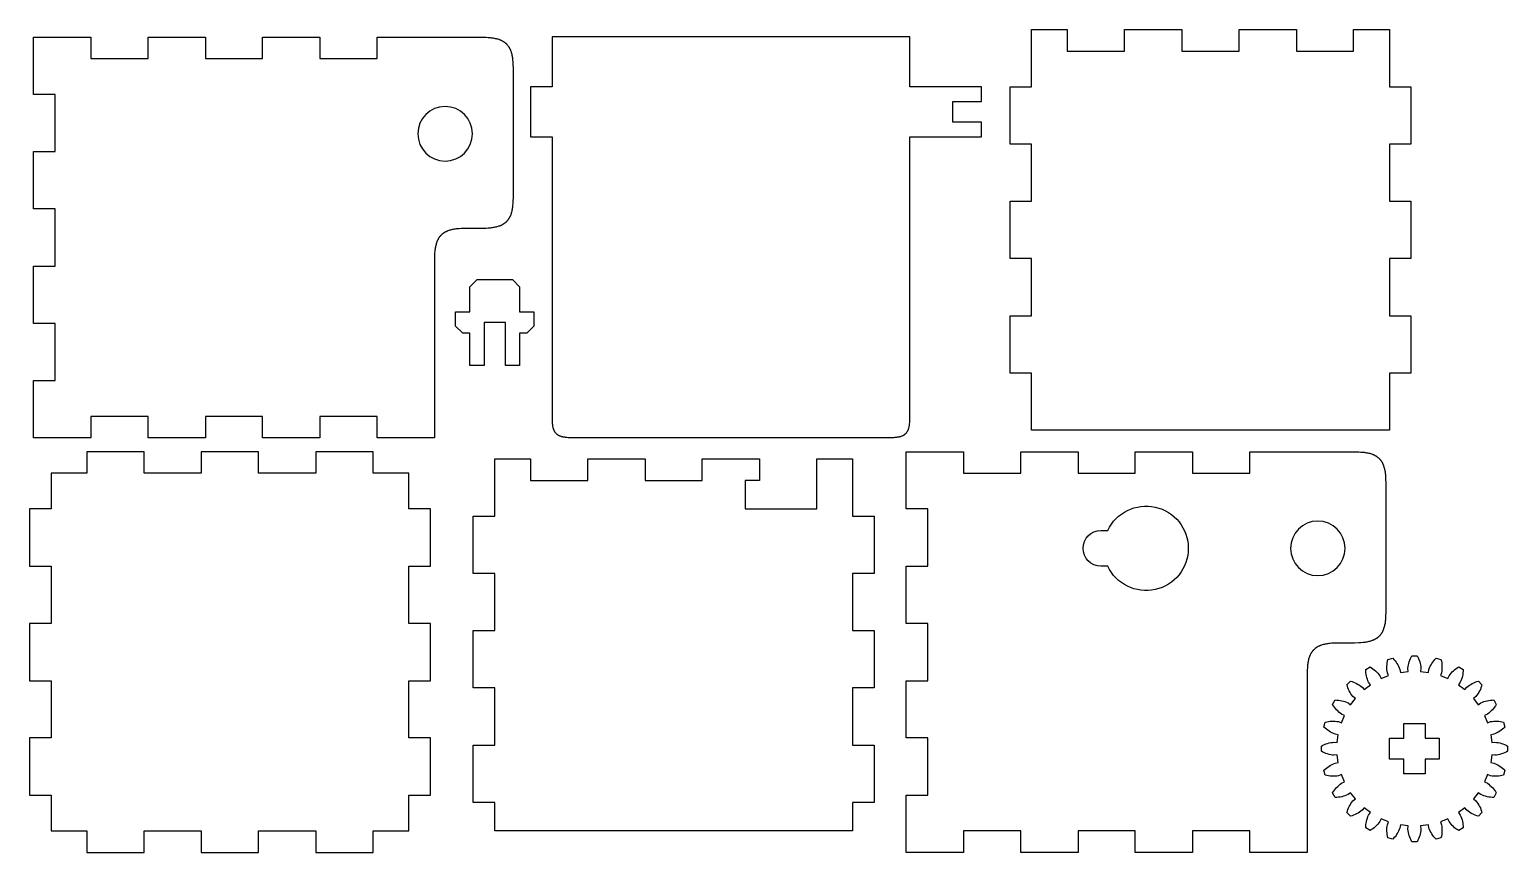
# Model space of a CAD drawing. Extents: x -495 to -289, y 61 to 176.
import ezdxf

# ---------------------------------------------------------------- set-up
doc = ezdxf.new("R2010")
doc.units = 0
doc.layers.add('SOLIDS', color=7, linetype='CONTINUOUS')

msp = doc.modelspace()

# ---------------------------------------------------------------- linework, layer by layer
at = {"layer": 'SOLIDS'}
for points in [[(-358, 128), (-358, 136), (-355, 136), (-355, 144), (-358, 144), (-358, 152), (-355, 152), (-355, 160), (-358, 160), (-358, 168), (-355, 168), (-355, 176), (-350, 176), (-350, 173), (-342, 173), (-342, 176), (-334, 176), (-334, 173), (-326, 173), (-326, 176), (-318, 176), (-318, 173), (-310, 173), (-310, 176), (-305, 176), (-305, 168), (-302, 168), (-302, 160), (-305, 160), (-305, 152), (-302, 152), (-302, 144), (-305, 144), (-305, 136), (-302, 136), (-302, 128), (-305, 128), (-305, 120), (-355, 120), (-355, 128)], [(-432.44, 174.94), (-431.81, 174.94), (-431.21, 174.92), (-430.91, 174.9), (-430.62, 174.88), (-430.48, 174.86), (-430.34, 174.84), (-430.21, 174.82), (-430.07, 174.8), (-429.94, 174.77), (-429.82, 174.75), (-429.69, 174.71), (-429.57, 174.68), (-429.45, 174.64), (-429.34, 174.6), (-429.28, 174.58), (-429.22, 174.56), (-429.17, 174.53), (-429.12, 174.51), (-429.06, 174.48), (-429.01, 174.46), (-428.96, 174.43), (-428.91, 174.4), (-428.86, 174.37), (-428.81, 174.35), (-428.76, 174.31), (-428.72, 174.28), (-428.67, 174.25), (-428.63, 174.22), (-428.58, 174.18), (-428.54, 174.15), (-428.5, 174.11), (-428.45, 174.08), (-428.41, 174.04), (-428.38, 174), (-428.34, 173.96), (-428.3, 173.92), (-428.26, 173.88), (-428.23, 173.84), (-428.19, 173.79), (-428.16, 173.75), (-428.12, 173.7), (-428.09, 173.66), (-428.06, 173.61), (-428.03, 173.56), (-428, 173.52), (-427.97, 173.47), (-427.94, 173.42), (-427.92, 173.36), (-427.89, 173.31), (-427.87, 173.26), (-427.84, 173.21), (-427.82, 173.15), (-427.8, 173.09), (-427.77, 173.04), (-427.73, 172.92), (-427.69, 172.81), (-427.66, 172.68), (-427.63, 172.56), (-427.6, 172.43), (-427.57, 172.3), (-427.55, 172.17), (-427.53, 172.03), (-427.51, 171.89), (-427.5, 171.75), (-427.47, 171.46), (-427.46, 171.17), (-427.44, 170.56), (-427.44, 169.94), (-427.44, 153.21), (-427.44, 152.58), (-427.46, 151.97), (-427.47, 151.68), (-427.5, 151.39), (-427.51, 151.25), (-427.53, 151.11), (-427.55, 150.97), (-427.57, 150.84), (-427.6, 150.71), (-427.63, 150.58), (-427.66, 150.46), (-427.69, 150.34), (-427.73, 150.22), (-427.77, 150.1), (-427.8, 150.05), (-427.82, 149.99), (-427.84, 149.94), (-427.87, 149.88), (-427.89, 149.83), (-427.92, 149.78), (-427.94, 149.73), (-427.97, 149.68), (-428, 149.63), (-428.03, 149.58), (-428.06, 149.53), (-428.09, 149.48), (-428.12, 149.44), (-428.16, 149.39), (-428.19, 149.35), (-428.23, 149.31), (-428.26, 149.26), (-428.3, 149.22), (-428.34, 149.18), (-428.38, 149.14), (-428.41, 149.1), (-428.45, 149.07), (-428.5, 149.03), (-428.54, 148.99), (-428.58, 148.96), (-428.63, 148.92), (-428.67, 148.89), (-428.72, 148.86), (-428.76, 148.83), (-428.81, 148.8), (-428.86, 148.77), (-428.91, 148.74), (-428.96, 148.71), (-429.01, 148.68), (-429.06, 148.66), (-429.12, 148.63), (-429.17, 148.61), (-429.22, 148.59), (-429.28, 148.56), (-429.34, 148.54), (-429.45, 148.5), (-429.57, 148.46), (-429.69, 148.43), (-429.82, 148.4), (-429.94, 148.37), (-430.07, 148.34), (-430.21, 148.32), (-430.34, 148.3), (-430.48, 148.28), (-430.62, 148.26), (-430.91, 148.24), (-431.21, 148.22), (-431.81, 148.21), (-432.44, 148.21), (-433.44, 148.21), (-434.06, 148.2), (-434.67, 148.19), (-434.96, 148.17), (-435.25, 148.15), (-435.39, 148.13), (-435.53, 148.11), (-435.67, 148.09), (-435.8, 148.07), (-435.93, 148.04), (-436.06, 148.01), (-436.18, 147.98), (-436.31, 147.95), (-436.42, 147.91), (-436.54, 147.87), (-436.59, 147.85), (-436.65, 147.82), (-436.71, 147.8), (-436.76, 147.78), (-436.81, 147.75), (-436.86, 147.73), (-436.92, 147.7), (-436.97, 147.67), (-437.02, 147.64), (-437.06, 147.61), (-437.11, 147.58), (-437.16, 147.55), (-437.2, 147.52), (-437.25, 147.49), (-437.29, 147.45), (-437.34, 147.42), (-437.38, 147.38), (-437.42, 147.34), (-437.46, 147.31), (-437.5, 147.27), (-437.54, 147.23), (-437.58, 147.19), (-437.61, 147.15), (-437.65, 147.1), (-437.68, 147.06), (-437.72, 147.02), (-437.75, 146.97), (-437.78, 146.93), (-437.81, 146.88), (-437.85, 146.83), (-437.87, 146.78), (-437.9, 146.73), (-437.93, 146.68), (-437.96, 146.63), (-437.98, 146.58), (-438.01, 146.53), (-438.03, 146.47), (-438.06, 146.42), (-438.08, 146.36), (-438.1, 146.31), (-438.14, 146.19), (-438.18, 146.07), (-438.21, 145.95), (-438.25, 145.83), (-438.27, 145.7), (-438.3, 145.57), (-438.32, 145.44), (-438.34, 145.3), (-438.36, 145.16), (-438.38, 145.02), (-438.4, 144.73), (-438.42, 144.44), (-438.44, 143.83), (-438.44, 143.21), (-438.44, 118.94), (-446.44, 118.94), (-446.44, 121.94), (-454.44, 121.94), (-454.44, 118.94), (-462.44, 118.94), (-462.44, 121.94), (-470.44, 121.94), (-470.44, 118.94), (-478.44, 118.94), (-478.44, 121.94), (-486.44, 121.94), (-486.44, 118.94), (-494.44, 118.94), (-494.44, 126.94), (-491.44, 126.94), (-491.44, 134.94), (-494.44, 134.94), (-494.44, 142.94), (-491.44, 142.94), (-491.44, 150.94), (-494.44, 150.94), (-494.44, 158.94), (-491.44, 158.94), (-491.44, 166.94), (-494.44, 166.94), (-494.44, 174.94), (-486.44, 174.94), (-486.44, 171.94), (-478.44, 171.94), (-478.44, 174.94), (-470.44, 174.94), (-470.44, 171.94), (-462.44, 171.94), (-462.44, 174.94), (-454.44, 174.94), (-454.44, 171.94), (-446.44, 171.94), (-446.44, 174.94)], [(-422, 122), (-422, 121.63), (-421.99, 121.26), (-421.98, 121.08), (-421.96, 120.91), (-421.95, 120.83), (-421.94, 120.74), (-421.93, 120.66), (-421.92, 120.58), (-421.9, 120.5), (-421.89, 120.43), (-421.87, 120.35), (-421.85, 120.28), (-421.82, 120.21), (-421.8, 120.14), (-421.79, 120.11), (-421.77, 120.07), (-421.76, 120.04), (-421.74, 120.01), (-421.73, 119.98), (-421.71, 119.94), (-421.7, 119.91), (-421.68, 119.88), (-421.66, 119.85), (-421.64, 119.82), (-421.63, 119.8), (-421.61, 119.77), (-421.59, 119.74), (-421.57, 119.71), (-421.55, 119.69), (-421.53, 119.66), (-421.51, 119.64), (-421.48, 119.61), (-421.46, 119.59), (-421.44, 119.56), (-421.41, 119.54), (-421.39, 119.52), (-421.36, 119.49), (-421.34, 119.47), (-421.31, 119.45), (-421.29, 119.43), (-421.26, 119.41), (-421.23, 119.39), (-421.2, 119.37), (-421.18, 119.36), (-421.15, 119.34), (-421.12, 119.32), (-421.09, 119.3), (-421.06, 119.29), (-421.02, 119.27), (-420.99, 119.26), (-420.96, 119.24), (-420.93, 119.23), (-420.89, 119.21), (-420.86, 119.2), (-420.79, 119.18), (-420.72, 119.15), (-420.65, 119.13), (-420.57, 119.11), (-420.5, 119.1), (-420.42, 119.08), (-420.34, 119.07), (-420.26, 119.06), (-420.17, 119.05), (-420.09, 119.04), (-419.92, 119.02), (-419.74, 119.01), (-419.37, 119), (-419, 119), (-375, 119), (-374.63, 119), (-374.26, 119.01), (-374.08, 119.02), (-373.91, 119.04), (-373.83, 119.05), (-373.74, 119.06), (-373.66, 119.07), (-373.58, 119.08), (-373.5, 119.1), (-373.43, 119.11), (-373.35, 119.13), (-373.28, 119.15), (-373.21, 119.18), (-373.14, 119.2), (-373.11, 119.21), (-373.07, 119.23), (-373.04, 119.24), (-373.01, 119.26), (-372.98, 119.27), (-372.94, 119.29), (-372.91, 119.3), (-372.88, 119.32), (-372.85, 119.34), (-372.82, 119.36), (-372.8, 119.37), (-372.77, 119.39), (-372.74, 119.41), (-372.71, 119.43), (-372.69, 119.45), (-372.66, 119.47), (-372.64, 119.49), (-372.61, 119.52), (-372.59, 119.54), (-372.56, 119.56), (-372.54, 119.59), (-372.52, 119.61), (-372.49, 119.64), (-372.47, 119.66), (-372.45, 119.69), (-372.43, 119.71), (-372.41, 119.74), (-372.39, 119.77), (-372.37, 119.8), (-372.36, 119.82), (-372.34, 119.85), (-372.32, 119.88), (-372.3, 119.91), (-372.29, 119.94), (-372.27, 119.98), (-372.26, 120.01), (-372.24, 120.04), (-372.23, 120.07), (-372.21, 120.11), (-372.2, 120.14), (-372.18, 120.21), (-372.15, 120.28), (-372.13, 120.35), (-372.11, 120.43), (-372.1, 120.5), (-372.08, 120.58), (-372.07, 120.66), (-372.06, 120.74), (-372.05, 120.83), (-372.04, 120.91), (-372.02, 121.08), (-372.01, 121.26), (-372, 121.63), (-372, 122), (-372, 161), (-362, 161), (-362, 163.05), (-366, 163.05), (-366, 165.95), (-362, 165.95), (-362, 168), (-372, 168), (-372, 175), (-422, 175), (-422, 168), (-425, 168), (-425, 161), (-422, 161)], [(-433.47, 140.05), (-432.47, 141.05), (-427.53, 141.05), (-426.53, 140.05), (-426.53, 136.55), (-424.53, 136.55), (-424.53, 134.55), (-425.53, 133.55), (-426.53, 133.55), (-426.53, 129.05), (-428.5, 129.05), (-428.5, 135.05), (-431.5, 135.05), (-431.5, 129.05), (-433.47, 129.05), (-433.47, 133.55), (-434.47, 133.55), (-435.47, 134.55), (-435.47, 136.55), (-433.47, 136.55)], [(-439, 109), (-442, 109), (-442, 114), (-447, 114), (-447, 117), (-455, 117), (-455, 114), (-463, 114), (-463, 117), (-471, 117), (-471, 114), (-479, 114), (-479, 117), (-487, 117), (-487, 114), (-492, 114), (-492, 109), (-495, 109), (-495, 101), (-492, 101), (-492, 93), (-495, 93), (-495, 85), (-492, 85), (-492, 77), (-495, 77), (-495, 69), (-492, 69), (-492, 64), (-487, 64), (-487, 61), (-479, 61), (-479, 64), (-471, 64), (-471, 61), (-463, 61), (-463, 64), (-455, 64), (-455, 61), (-447, 61), (-447, 64), (-442, 64), (-442, 69), (-439, 69), (-439, 77), (-442, 77), (-442, 85), (-439, 85), (-439, 93), (-442, 93), (-442, 101), (-439, 101)], [(-393, 113), (-395, 113), (-395, 109), (-385, 109), (-385, 116), (-380, 116), (-380, 108), (-377, 108), (-377, 100), (-380, 100), (-380, 92), (-377, 92), (-377, 84), (-380, 84), (-380, 76), (-377, 76), (-377, 68), (-380, 68), (-380, 64), (-430, 64), (-430, 68), (-433, 68), (-433, 76), (-430, 76), (-430, 84), (-433, 84), (-433, 92), (-430, 92), (-430, 100), (-433, 100), (-433, 108), (-430, 108), (-430, 116), (-425, 116), (-425, 113), (-417, 113), (-417, 116), (-409, 116), (-409, 113), (-401, 113), (-401, 116), (-393, 116)], [(-310.5, 117), (-309.88, 117), (-309.27, 116.98), (-308.97, 116.96), (-308.68, 116.94), (-308.54, 116.92), (-308.41, 116.91), (-308.27, 116.89), (-308.14, 116.86), (-308.01, 116.84), (-307.88, 116.81), (-307.75, 116.78), (-307.63, 116.74), (-307.51, 116.7), (-307.4, 116.66), (-307.34, 116.64), (-307.29, 116.62), (-307.23, 116.6), (-307.18, 116.57), (-307.13, 116.55), (-307.07, 116.52), (-307.02, 116.49), (-306.97, 116.47), (-306.92, 116.44), (-306.87, 116.41), (-306.83, 116.38), (-306.78, 116.35), (-306.73, 116.31), (-306.69, 116.28), (-306.64, 116.25), (-306.6, 116.21), (-306.56, 116.18), (-306.52, 116.14), (-306.48, 116.1), (-306.44, 116.06), (-306.4, 116.02), (-306.36, 115.98), (-306.32, 115.94), (-306.29, 115.9), (-306.25, 115.86), (-306.22, 115.81), (-306.19, 115.77), (-306.15, 115.72), (-306.12, 115.67), (-306.09, 115.63), (-306.06, 115.58), (-306.03, 115.53), (-306.01, 115.48), (-305.98, 115.43), (-305.95, 115.37), (-305.93, 115.32), (-305.9, 115.27), (-305.88, 115.21), (-305.86, 115.16), (-305.84, 115.1), (-305.8, 114.99), (-305.76, 114.87), (-305.72, 114.75), (-305.69, 114.62), (-305.66, 114.49), (-305.64, 114.36), (-305.61, 114.23), (-305.59, 114.09), (-305.58, 113.96), (-305.56, 113.82), (-305.54, 113.53), (-305.52, 113.23), (-305.5, 112.62), (-305.5, 112), (-305.5, 95.27), (-305.5, 94.64), (-305.52, 94.04), (-305.54, 93.74), (-305.56, 93.45), (-305.58, 93.31), (-305.59, 93.17), (-305.61, 93.04), (-305.64, 92.9), (-305.66, 92.77), (-305.69, 92.65), (-305.72, 92.52), (-305.76, 92.4), (-305.8, 92.28), (-305.84, 92.17), (-305.86, 92.11), (-305.88, 92.05), (-305.9, 92), (-305.93, 91.95), (-305.95, 91.89), (-305.98, 91.84), (-306.01, 91.79), (-306.03, 91.74), (-306.06, 91.69), (-306.09, 91.64), (-306.12, 91.59), (-306.15, 91.55), (-306.19, 91.5), (-306.22, 91.46), (-306.25, 91.41), (-306.29, 91.37), (-306.32, 91.33), (-306.36, 91.28), (-306.4, 91.24), (-306.44, 91.21), (-306.48, 91.17), (-306.52, 91.13), (-306.56, 91.09), (-306.6, 91.06), (-306.64, 91.02), (-306.69, 90.99), (-306.73, 90.95), (-306.78, 90.92), (-306.83, 90.89), (-306.87, 90.86), (-306.92, 90.83), (-306.97, 90.8), (-307.02, 90.77), (-307.07, 90.75), (-307.13, 90.72), (-307.18, 90.7), (-307.23, 90.67), (-307.29, 90.65), (-307.34, 90.63), (-307.4, 90.6), (-307.51, 90.56), (-307.63, 90.52), (-307.75, 90.49), (-307.88, 90.46), (-308.01, 90.43), (-308.14, 90.4), (-308.27, 90.38), (-308.41, 90.36), (-308.54, 90.34), (-308.68, 90.33), (-308.97, 90.3), (-309.27, 90.29), (-309.88, 90.27), (-310.5, 90.27), (-311.5, 90.27), (-312.12, 90.27), (-312.73, 90.25), (-313.03, 90.23), (-313.32, 90.21), (-313.46, 90.19), (-313.59, 90.17), (-313.73, 90.15), (-313.86, 90.13), (-313.99, 90.1), (-314.12, 90.08), (-314.25, 90.04), (-314.37, 90.01), (-314.49, 89.97), (-314.6, 89.93), (-314.66, 89.91), (-314.71, 89.89), (-314.77, 89.86), (-314.82, 89.84), (-314.87, 89.81), (-314.93, 89.79), (-314.98, 89.76), (-315.03, 89.73), (-315.08, 89.7), (-315.13, 89.68), (-315.17, 89.64), (-315.22, 89.61), (-315.27, 89.58), (-315.31, 89.55), (-315.36, 89.51), (-315.4, 89.48), (-315.44, 89.44), (-315.48, 89.41), (-315.52, 89.37), (-315.56, 89.33), (-315.6, 89.29), (-315.64, 89.25), (-315.68, 89.21), (-315.71, 89.17), (-315.75, 89.12), (-315.78, 89.08), (-315.81, 89.03), (-315.85, 88.99), (-315.88, 88.94), (-315.91, 88.89), (-315.94, 88.85), (-315.97, 88.8), (-315.99, 88.75), (-316.02, 88.69), (-316.05, 88.64), (-316.07, 88.59), (-316.1, 88.54), (-316.12, 88.48), (-316.14, 88.42), (-316.16, 88.37), (-316.2, 88.25), (-316.24, 88.14), (-316.28, 88.01), (-316.31, 87.89), (-316.34, 87.76), (-316.36, 87.63), (-316.39, 87.5), (-316.41, 87.36), (-316.42, 87.22), (-316.44, 87.08), (-316.46, 86.79), (-316.48, 86.5), (-316.5, 85.89), (-316.5, 85.27), (-316.5, 61), (-324.5, 61), (-324.5, 64), (-332.5, 64), (-332.5, 61), (-340.5, 61), (-340.5, 64), (-348.5, 64), (-348.5, 61), (-356.5, 61), (-356.5, 64), (-364.5, 64), (-364.5, 61), (-372.5, 61), (-372.5, 69), (-369.5, 69), (-369.5, 77), (-372.5, 77), (-372.5, 85), (-369.5, 85), (-369.5, 93), (-372.5, 93), (-372.5, 101), (-369.5, 101), (-369.5, 109), (-372.5, 109), (-372.5, 117), (-364.5, 117), (-364.5, 114), (-356.5, 114), (-356.5, 117), (-348.5, 117), (-348.5, 114), (-340.5, 114), (-340.5, 117), (-332.5, 117), (-332.5, 114), (-324.5, 114), (-324.5, 117)], [(-298.03, 76.95), (-298.03, 74.05), (-300, 74.05), (-300, 72), (-303, 72), (-303, 74.05), (-304.97, 74.05), (-304.97, 76.95), (-303, 76.95), (-303, 79), (-300, 79), (-300, 76.95)]]:
    msp.add_lwpolyline(points, close=True, dxfattribs=at)
for points in [[(-344.34, 101), (-345.3, 101, -1), (-345.3, 106), (-344.34, 106, -4.497662)], [(-296.66, 85.69, -0.112418), (-295.31, 86.93), (-294.69, 86.58, -0.112418), (-295.1, 84.78), (-295.35, 84.42), (-294.48, 83.75), (-294.19, 84.09, -0.112418), (-292.56, 84.94), (-292.06, 84.44, -0.112418), (-292.91, 82.81), (-293.25, 82.52), (-292.58, 81.65), (-292.22, 81.9, -0.112418), (-290.42, 82.31), (-290.07, 81.69, -0.112418), (-291.31, 80.34), (-291.71, 80.15), (-291.29, 79.13), (-290.88, 79.28, -0.112418), (-289.04, 79.21), (-288.86, 78.52, -0.112418), (-290.41, 77.53), (-290.84, 77.45), (-290.7, 76.37), (-290.26, 76.41, -0.112418), (-288.5, 75.86), (-288.5, 75.14, -0.112418), (-290.26, 74.59), (-290.7, 74.63), (-290.84, 73.55), (-290.41, 73.47, -0.112418), (-288.86, 72.48), (-289.04, 71.79, -0.112418), (-290.88, 71.72), (-291.29, 71.87), (-291.71, 70.85), (-291.31, 70.66, -0.112418), (-290.07, 69.31), (-290.42, 68.69, -0.112418), (-292.22, 69.1), (-292.58, 69.35), (-293.25, 68.48), (-292.91, 68.19, -0.112418), (-292.06, 66.56), (-292.56, 66.06, -0.112418), (-294.19, 66.91), (-294.48, 67.25), (-295.35, 66.58), (-295.1, 66.22, -0.112418), (-294.69, 64.42), (-295.31, 64.07, -0.112418), (-296.66, 65.31), (-296.85, 65.71), (-297.87, 65.29), (-297.72, 64.88, -0.112418), (-297.79, 63.04), (-298.48, 62.86, -0.112418), (-299.47, 64.41), (-299.55, 64.84), (-300.63, 64.7), (-300.59, 64.26, -0.112418), (-301.14, 62.5), (-301.86, 62.5, -0.112418), (-302.41, 64.26), (-302.37, 64.7), (-303.45, 64.84), (-303.53, 64.41, -0.112418), (-304.52, 62.86), (-305.21, 63.04, -0.112418), (-305.28, 64.88), (-305.13, 65.29), (-306.15, 65.71), (-306.34, 65.31, -0.112418), (-307.69, 64.07), (-308.31, 64.42, -0.112418), (-307.9, 66.22), (-307.65, 66.58), (-308.52, 67.25), (-308.81, 66.91, -0.112418), (-310.44, 66.06), (-310.94, 66.56, -0.112418), (-310.09, 68.19), (-309.75, 68.48), (-310.42, 69.35), (-310.78, 69.1, -0.112418), (-312.58, 68.69), (-312.93, 69.31, -0.112418), (-311.69, 70.66), (-311.29, 70.85), (-311.71, 71.87), (-312.12, 71.72, -0.112418), (-313.96, 71.79), (-314.14, 72.48, -0.112418), (-312.59, 73.47), (-312.16, 73.55), (-312.3, 74.63), (-312.74, 74.59, -0.112418), (-314.5, 75.14), (-314.5, 75.86, -0.112418), (-312.74, 76.41), (-312.3, 76.37), (-312.16, 77.45), (-312.59, 77.53, -0.112418), (-314.14, 78.52), (-313.96, 79.21, -0.112418), (-312.12, 79.28), (-311.71, 79.13), (-311.29, 80.15), (-311.69, 80.34, -0.112418), (-312.93, 81.69), (-312.58, 82.31, -0.112418), (-310.78, 81.9), (-310.42, 81.65), (-309.75, 82.52), (-310.09, 82.81, -0.112418), (-310.94, 84.44), (-310.44, 84.94, -0.112418), (-308.81, 84.09), (-308.52, 83.75), (-307.65, 84.42), (-307.9, 84.78, -0.112418), (-308.31, 86.58), (-307.69, 86.93, -0.112418), (-306.34, 85.69), (-306.15, 85.29), (-305.13, 85.71), (-305.28, 86.12, -0.112418), (-305.21, 87.96), (-304.52, 88.14, -0.112418), (-303.53, 86.59), (-303.45, 86.16), (-302.37, 86.3), (-302.41, 86.74, -0.112418), (-301.86, 88.5), (-301.14, 88.5, -0.112418), (-300.59, 86.74), (-300.63, 86.3), (-299.55, 86.16), (-299.47, 86.59, -0.112418), (-298.48, 88.14), (-297.79, 87.96, -0.112418), (-297.72, 86.12), (-297.87, 85.71), (-296.85, 85.29)]]:
    msp.add_lwpolyline(points, format="xyb", close=True, dxfattribs=at)
at = {"layer": 'SOLIDS', "extrusion": (0, 0, -1)}
for centre in [(436.94, 161.44, -33.5), (315, 103.5, -33.5)]:
    msp.add_circle(centre, 3.81, dxfattribs=at)

doc.saveas('drawing.dxf')
